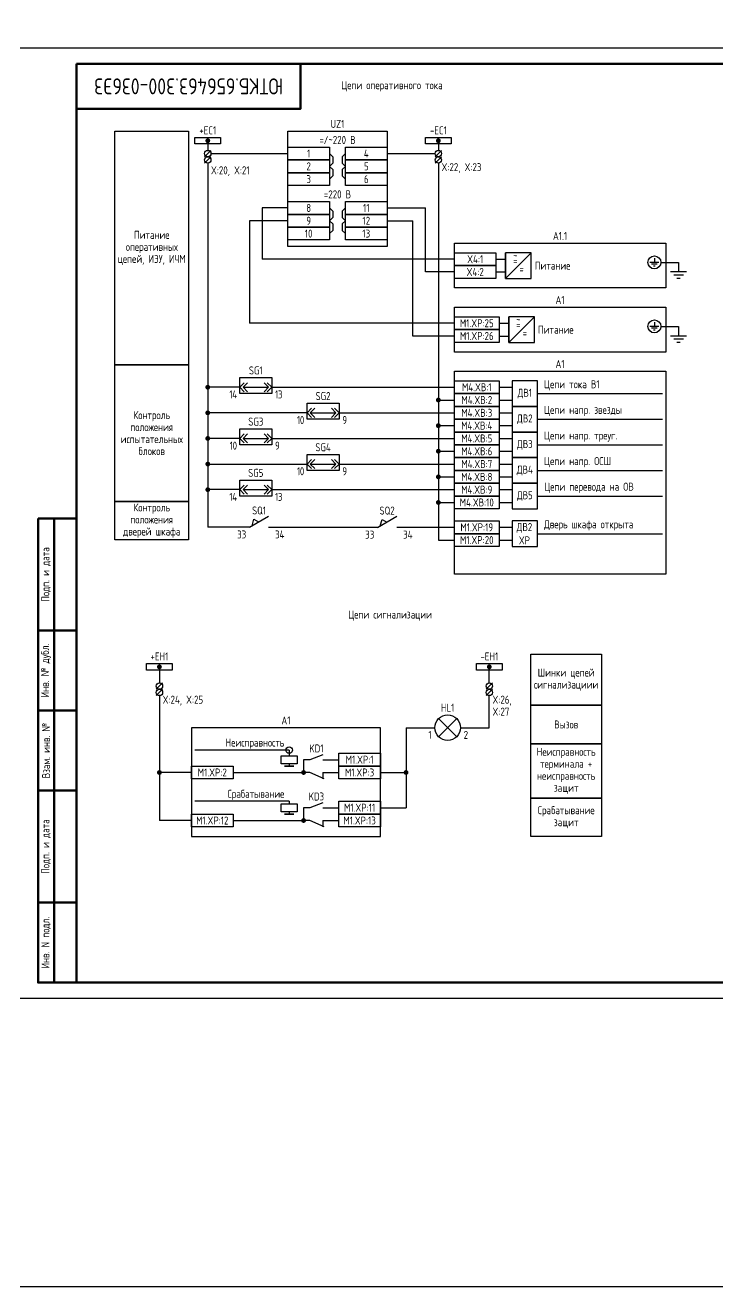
# Model space of a CAD drawing. Header units: millimetres. Extents: x -936 to 3453, y -90 to 618.
# Drawn here: x 424 to 640.3, y -90 to 304.1 of the extents above; entities that cross this region are included whole.
import ezdxf

# ---------------------------------------------------------------- set-up
doc = ezdxf.new("R2010")
doc.units = ezdxf.units.MM
doc.styles.add('Gost_type_A', font='GOST_A.TTF')

# ---------------------------------------------------------------- blocks, each defined once
blk = doc.blocks.new('Формат_А3')
blk.add_lwpolyline([(-420, 297), (0, 297), (0, 0), (-420, 0)], close=True)
at = {"lineweight": 50}
blk.add_lwpolyline([(-400, 292), (-5, 292), (-5, 5), (-400, 5)], close=True, dxfattribs=at)
blk = doc.blocks.new('Штамп угловой верхний')
at = {"lineweight": 50}
blk.add_lwpolyline([(0, 0), (70, 0), (70, -14), (0, -14)], close=True, dxfattribs=at)
blk = doc.blocks.new('Штамп левый нижний')
at = {"lineweight": 50}
for points in [[(-12, 145), (-7, 145), (-7, 110), (-12, 110)], [(-7, 145), (0, 145), (0, 110), (-7, 110)], [(-12, 110), (-7, 110), (-7, 85), (-12, 85)], [(-7, 110), (0, 110), (0, 85), (-7, 85)], [(-12, 85), (-7, 85), (-7, 60), (-12, 60)], [(-7, 85), (0, 85), (0, 60), (-7, 60)], [(-12, 60), (-7, 60), (-7, 25), (-12, 25)], [(-7, 60), (0, 60), (0, 25), (-7, 25)], [(-12, 25), (-7, 25), (-7, 0), (-12, 0)], [(-7, 25), (0, 25), (0, 0), (-7, 0)]]:
    blk.add_lwpolyline(points, close=True, dxfattribs=at)
at = {"char_height": 2.5, "attachment_point": 5, "rotation": 90, "style": 'Gost_type_A'}
for s, insert, width in [('Подп. и дата', (-9.5, 127.5), 35), ('Инв. № дубл.', (-9.5, 97.5), 25), ('Взам. инв. №', (-9.5, 72.5), 25), ('Подп. и дата', (-9.5, 42.5), 35), ('Инв. N подл.', (-9.5, 12.5), 25)]:
    blk.add_mtext(s, dxfattribs=dict(at, insert=insert, width=width))
blk = doc.blocks.new('POINT')
at = {"const_width": 0.75}
blk.add_lwpolyline([(-0.375, 0, 1), (0.375, 0, 1)], format="xyb", close=True, dxfattribs=at)
blk = doc.blocks.new('Шинка')
blk.add_lwpolyline([(-4, 1), (4, 1), (4, -1), (-4, -1)], close=True)
blk.add_blockref('POINT', (0, 0))
blk = doc.blocks.new('БИ_разъем')
for p, q in [((0, 0), (1.41, 1.41)), ((0, 0), (1.41, 1.41)), ((0, 0), (1.41, -1.41)), ((0, 0), (1.41, -1.41)), ((1, 0), (2.41, 1.41)), ((1, 0), (2.41, -1.41)), ((1, 0), (9, 0)), ((9, 0), (7.59, 1.41)), ((9, 0), (7.59, -1.41)), ((10, 0), (8.59, 1.41)), ((10, 0), (8.59, 1.41)), ((10, 0), (8.59, -1.41)), ((10, 0), (8.59, -1.41))]:
    blk.add_line(p, q)

msp = doc.modelspace()

# ---------------------------------------------------------------- linework, layer by layer
for p, q in [((481, 268), (481, 265)), ((553, 268), (553, 265)), ((482, 265), (480, 263)), ((554, 265), (552, 263)), ((482, 263), (480, 261)), ((481, 261), (481, 147.25)), ((482.01, 264), (506, 264)), ((537, 264), (552, 264)), ((554, 263), (552, 261)), ((553, 261), (553, 143.25)), ((506, 247), (498, 247)), ((498, 247), (498, 231)), ((537, 247), (549, 247)), ((549, 227), (549, 247)), ((494, 243), (494, 211)), ((506, 243), (494, 243)), ((537, 243), (545, 243)), ((545, 207), (545, 243)), ((574, 225), (574, 233)), ((574, 225), (582, 233)), ((558, 231), (498, 231)), ((622.48, 230), (628, 230)), ((558, 227), (549, 227)), ((575, 205), (575, 213)), ((575, 205), (583, 213)), ((558, 211), (494, 211)), ((622.48, 210), (628, 210)), ((558, 207), (545, 207)), ((491, 191), (481, 191)), ((501, 191), (558, 191)), ((572, 191), (576, 191)), ((553, 187), (558, 187)), ((572, 187), (576, 187)), ((584, 189), (623, 189)), ((512, 183), (481, 183)), ((522, 183), (558, 183)), ((572, 183), (576, 183)), ((553, 179), (558, 179)), ((572, 179), (576, 179)), ((584, 181), (623, 181)), ((491, 175), (481, 175)), ((501, 175), (558, 175)), ((572, 175), (576, 175)), ((553, 171), (558, 171)), ((572, 171), (576, 171)), ((584, 173), (623, 173)), ((481, 167), (512, 167)), ((522, 167), (558, 167)), ((572, 167), (576, 167)), ((553, 163), (558, 163)), ((572, 163), (576, 163)), ((584, 165), (623, 165)), ((491, 159), (481, 159)), ((501, 159), (558, 159)), ((572, 159), (576, 159)), ((553, 155), (558, 155)), ((572, 155), (576, 155)), ((584, 157), (623, 157)), ((494, 147.25), (500, 150.72)), ((534, 147.21), (540, 150.67)), ((494, 147.25), (481, 147.25)), ((494.86, 147.75), (495.43, 149.74)), ((495.43, 149.74), (496.87, 148.91)), ((534, 147.21), (500, 147.21)), ((534.86, 147.71), (535.43, 149.69)), ((535.43, 149.69), (536.87, 148.86)), ((540, 147.25), (558, 147.25)), ((572, 147.25), (576, 147.25)), ((553, 143.25), (558, 143.25)), ((572, 143.25), (576, 143.25)), ((584, 145.25), (623, 145.25)), ((465.91, 103.65), (465.91, 98.65)), ((568.91, 98.65), (568.91, 103.65)), ((466.91, 98.65), (464.91, 96.65)), ((569.91, 98.65), (567.91, 96.65)), ((466.91, 96.65), (464.91, 94.65)), ((465.91, 94.65), (465.91, 55.65)), ((569.91, 96.65), (567.91, 94.65)), ((568.91, 96.64), (568.91, 96.65)), ((568.91, 96.64), (568.91, 96.65)), ((568.91, 84.65), (568.91, 94.65)), ((553.09, 87.48), (558.74, 81.82)), ((558.74, 87.48), (553.09, 81.82)), ((542.91, 84.65), (551.91, 84.65)), ((542.91, 84.65), (542.91, 59.65)), ((559.91, 84.65), (568.91, 84.65)), ((506.41, 77.65), (476.91, 77.65)), ((506.41, 77.65), (506.41, 75.9)), ((506.41, 73.4), (506.41, 72.65)), ((475.91, 70.65), (465.91, 70.65)), ((516.91, 70.65), (516.91, 68.65)), ((534.91, 70.65), (542.91, 70.65)), ((506.41, 61.65), (476.91, 61.65)), ((506.41, 61.65), (506.41, 60.9)), ((534.91, 59.65), (542.91, 59.65)), ((475.91, 55.65), (465.91, 55.65)), ((506.41, 58.4), (506.41, 57.65)), ((516.91, 55.65), (516.91, 53.65))]:
    msp.add_line(p, q)
at = {"ltscale": 4}
for p, q in [((571, 231), (574, 231)), ((571, 227), (574, 227)), ((572, 211), (575, 211)), ((572, 207), (575, 207))]:
    msp.add_line(p, q, dxfattribs=at)
at = {"ltscale": 4.32}
for p, q in [((621.89, 230), (619.04, 230)), ((621.32, 229.43), (619.61, 229.43)), ((620.75, 228.86), (620.18, 228.86)), ((620.46, 231.28), (620.46, 230)), ((628, 230), (628, 227)), ((630.5, 227), (625.5, 227)), ((629.5, 226), (626.5, 226)), ((628.5, 225), (627.5, 225)), ((621.89, 210), (619.04, 210)), ((621.32, 209.43), (619.61, 209.43)), ((620.46, 211.28), (620.46, 210)), ((628, 210), (628, 207)), ((620.75, 208.86), (620.18, 208.86)), ((630.5, 207), (625.5, 207)), ((629.5, 206), (626.5, 206)), ((628.5, 205), (627.5, 205)), ((516.91, 76.15), (512.91, 74.65)), ((517.31, 68.65), (512.91, 70.65)), ((516.91, 61.15), (512.91, 59.65)), ((517.31, 53.65), (512.91, 55.65))]:
    msp.add_line(p, q, dxfattribs=at)
at = {"ltscale": 1.08}
for p, q in [((512.91, 74.65), (510.91, 74.65)), ((510.91, 74.65), (510.91, 70.65)), ((516.91, 74.65), (521.91, 74.65)), ((488.91, 70.65), (510.91, 70.65)), ((512.91, 70.65), (510.91, 70.65)), ((516.91, 70.65), (521.91, 70.65)), ((512.91, 59.65), (510.91, 59.65)), ((510.91, 59.65), (510.91, 55.65)), ((516.91, 59.65), (521.91, 59.65)), ((488.91, 55.65), (510.91, 55.65)), ((512.91, 55.65), (510.91, 55.65)), ((516.91, 55.65), (521.91, 55.65))]:
    msp.add_line(p, q, dxfattribs=at)
for points in [[(-936, 618), (3453, 618), (3453, -90), (-936, -90)], [(475, 198), (452, 198), (452, 271), (475, 271)], [(506, 271), (537, 271), (537, 235), (506, 235)], [(506, 266), (519, 266), (519, 262), (506, 262)], [(524, 266), (537, 266), (537, 262), (524, 262)], [(506, 262), (519, 262), (519, 258), (506, 258)], [(524, 262), (537, 262), (537, 258), (524, 258)], [(506, 258), (519, 258), (519, 254), (506, 254)], [(524, 258), (537, 258), (537, 254), (524, 254)], [(506, 249), (519, 249), (519, 245), (506, 245)], [(524, 249), (537, 249), (537, 245), (524, 245)], [(506, 245), (519, 245), (519, 241), (506, 241)], [(524, 245), (537, 245), (537, 241), (524, 241)], [(506, 241), (519, 241), (519, 237), (506, 237)], [(524, 241), (537, 241), (537, 237), (524, 237)], [(558, 236), (624, 236), (624, 222), (558, 222)], [(558, 233), (571, 233), (571, 229), (558, 229)], [(558, 229), (571, 229), (571, 225), (558, 225)], [(558, 216), (624, 216), (624, 202), (558, 202)], [(558, 213), (572, 213), (572, 209), (558, 209)], [(558, 209), (572, 209), (572, 205), (558, 205)], [(475, 155.34), (452, 155.34), (452, 198), (475, 198)], [(491, 194), (501, 194), (501, 189), (491, 189)], [(558, 196), (624, 196), (624, 132.6), (558, 132.6)], [(558, 193), (572, 193), (572, 189), (558, 189)], [(512, 186), (522, 186), (522, 181), (512, 181)], [(558, 189), (572, 189), (572, 185), (558, 185)], [(558, 185), (572, 185), (572, 181), (558, 181)], [(491, 178), (501, 178), (501, 173), (491, 173)], [(558, 181), (572, 181), (572, 177), (558, 177)], [(558, 177), (572, 177), (572, 173), (558, 173)], [(512, 170), (522, 170), (522, 165), (512, 165)], [(558, 173), (572, 173), (572, 169), (558, 169)], [(558, 169), (572, 169), (572, 165), (558, 165)], [(491, 162), (501, 162), (501, 157), (491, 157)], [(558, 165), (572, 165), (572, 161), (558, 161)], [(558, 161), (572, 161), (572, 157), (558, 157)], [(475, 143.34), (452, 143.34), (452, 155.34), (475, 155.34)], [(558, 157), (572, 157), (572, 153), (558, 153)], [(558, 149.25), (572, 149.25), (572, 145.25), (558, 145.25)], [(558, 145.25), (572, 145.25), (572, 141.25), (558, 141.25)], [(603.91, 91.65), (581.91, 91.65), (581.91, 107.65), (603.91, 107.65)], [(603.91, 79.65), (581.91, 79.65), (581.91, 91.65), (603.91, 91.65)], [(475.91, 50.65), (534.91, 50.65), (534.91, 84.65), (475.91, 84.65)], [(603.91, 62.65), (581.91, 62.65), (581.91, 79.65), (603.91, 79.65)], [(508.91, 75.9), (508.91, 73.4), (503.91, 73.4), (503.91, 75.9)], [(521.91, 76.65), (534.91, 76.65), (534.91, 72.65), (521.91, 72.65)], [(475.91, 72.65), (488.91, 72.65), (488.91, 68.65), (475.91, 68.65)], [(507.91, 72.65), (504.91, 72.65)], [(521.91, 72.65), (534.91, 72.65), (534.91, 68.65), (521.91, 68.65)], [(508.91, 60.9), (508.91, 58.4), (503.91, 58.4), (503.91, 60.9)], [(521.91, 61.65), (534.91, 61.65), (534.91, 57.65), (521.91, 57.65)], [(603.91, 50.65), (581.91, 50.65), (581.91, 62.65), (603.91, 62.65)], [(475.91, 57.65), (488.91, 57.65), (488.91, 53.65), (475.91, 53.65)], [(507.91, 57.65), (504.91, 57.65)], [(521.91, 57.65), (534.91, 57.65), (534.91, 53.65), (521.91, 53.65)]]:
    msp.add_lwpolyline(points, close=True)
for points in [[(519, 264), (520, 263), (520, 261), (519, 260)], [(524, 264), (523, 263), (523, 261), (524, 260)], [(519, 260), (520, 259), (520, 257), (519, 256)], [(524, 260), (523, 259), (523, 257), (524, 256)], [(519, 247), (520, 246), (520, 244), (519, 243)], [(524, 247), (523, 246), (523, 244), (524, 243)], [(519, 243), (520, 242), (520, 240), (519, 239)], [(524, 243), (523, 242), (523, 240), (524, 239)]]:
    msp.add_lwpolyline(points)
at = {"ltscale": 4}
for points in [[(574, 225), (582, 225), (582, 233), (574, 233)], [(575, 205), (583, 205), (583, 213), (575, 213)], [(576, 185), (584, 185), (584, 193), (576, 193)], [(576, 177), (584, 177), (584, 185), (576, 185)], [(576, 169), (584, 169), (584, 177), (576, 177)], [(576, 161), (584, 161), (584, 169), (576, 169)], [(576, 153), (584, 153), (584, 161), (576, 161)], [(576, 141.25), (584, 141.25), (584, 149.25), (576, 149.25)]]:
    msp.add_lwpolyline(points, close=True, dxfattribs=at)
for centre, radius in [((481, 264), 1), ((553, 264), 1), ((481, 262), 1), ((553, 262), 1), ((620.46, 230), 2.02), ((620.46, 210), 2.02), ((465.91, 97.65), 1), ((568.91, 97.65), 1), ((465.91, 95.65), 1), ((568.91, 95.65), 1), ((555.91, 84.65), 4), ((506.41, 77.65), 1)]:
    msp.add_circle(centre, radius)

# ---------------------------------------------------------------- block references
for name, p in [('Формат_А3', (840, 0)), ('Штамп угловой верхний', (440, 292)), ('Шинка', (481, 268)), ('Шинка', (553, 268)), ('POINT', (481, 191)), ('БИ_разъем', (491, 191)), ('POINT', (553, 187)), ('POINT', (481, 183)), ('БИ_разъем', (512, 183)), ('POINT', (553, 179)), ('POINT', (481, 175)), ('БИ_разъем', (491, 175)), ('POINT', (553, 171)), ('POINT', (481, 167)), ('БИ_разъем', (512, 167)), ('POINT', (553, 163)), ('POINT', (481, 159)), ('БИ_разъем', (491, 159)), ('POINT', (553, 155)), ('Штамп левый нижний', (440, 5)), ('Шинка', (465.91, 103.65)), ('Шинка', (568.91, 103.65)), ('POINT', (465.91, 70.65)), ('POINT', (510.91, 70.65)), ('POINT', (542.91, 70.65)), ('POINT', (510.91, 55.65))]:
    msp.add_blockref(name, p)

# ---------------------------------------------------------------- texts
at = {"insert": (475, 285), "char_height": 5, "width": 70, "attachment_point": 5, "rotation": 180, "style": 'Gost_type_A'}
msp.add_mtext('ЮТКБ.656463.300-036Э3', dxfattribs=at)
at = {"char_height": 2.5, "style": 'Gost_type_A'}
for s, insert, width, attachment_point, line_spacing_factor in [('Цепи оперативного тока', (538.5, 285), 197, 5, 0.9), ('UZ1', (521.5, 272), 31, 8, 0.9), ('=/~220 В', (521.5, 267), 31, 8, 0.9), ('X:22, X:23', (554, 261), 16, 1, 0.9), ('X:20, X:21', (482, 260.01), 16, 1, 0.9), ('=220 В', (521.5, 250), 31, 8, 0.9), ('Питание оперативных цепей, ИЭУ, ИЧМ', (463.5, 234.5), 23, 5, 0.9), ('A1.1', (591, 237), 66, 8, 0.9), ('A1', (591, 217), 66, 8, 0.9), ('SG1', (496, 195), 10, 8, 0.9), ('A1', (591, 197), 66, 8, 0.9), ('{\\T0.9;14}', (490, 190), 5, 3, 0.9), ('{\\T0.9;13}', (502, 190), 5, 1, 0.9), ('SG2', (517, 187), 10, 8, 0.9), ('Контроль положения\\Pиспытательных блоков', (463.5, 176.67), 23, 5, 0.9), ('SG3', (496, 179), 10, 8, 0.9), ('{\\T0.9;10}', (511, 182), 5, 3, 0.9), ('{\\T0.9;9}', (523, 182), 5, 1, 0.9), ('{\\T0.9;10}', (490, 174), 5, 3, 0.9), ('{\\T0.9;9}', (502, 174), 5, 1, 0.9), ('SG4', (517, 171), 10, 8, 0.9), ('{\\T0.9;10}', (511, 166), 5, 3, 0.9), ('{\\T0.9;9}', (523, 166), 5, 1, 0.9), ('SG5', (496, 163), 10, 8, 0.9), ('{\\T0.9;14}', (490, 158), 5, 3, 0.9), ('{\\T0.9;13}', (502, 158), 5, 1, 0.9), ('Контроль положения\\Pдверей шкафа', (463.5, 149.34), 23, 5, 0.9), ('Цепи сигнализации', (537.91, 119.65), 188, 5, 0.9), ('Шинки цепей сигнализациии', (592.91, 99.65), 21.9988, 5, 0.9), ('X:24, X:25', (466.91, 94.65), 16, 1, 0.9), ('X:26,\\PX:27', (569.91, 94.65), 16, 1, 0.9), ('A1', (505.41, 85.65), 59, 8, 0.9), ('Вызов', (592.91, 85.65), 21.9988, 5, 0.9), ('Неисправность', (504.91, 79.65), 37, 6, 0.8), ('Неисправность терминала + неисправность защит', (592.91, 71.15), 21.9988, 5, 0.9), ('Срабатывание защит', (592.91, 56.65), 21.9988, 5, 0.9)]:
    msp.add_mtext(s, dxfattribs=dict(at, insert=insert, width=width, attachment_point=attachment_point, line_spacing_factor=line_spacing_factor))
for s, insert, width, attachment_point in [('+EC1', (481, 270), 10, 8), ('-EC1', (553, 270), 10, 8), ('1', (512.5, 264), 13, 5), ('4', (530.5, 264), 13, 5), ('2', (512.5, 260), 13, 5), ('5', (530.5, 260), 13, 5), ('3', (512.5, 256), 13, 5), ('6', (530.5, 256), 13, 5), ('8', (512.5, 247), 13, 5), ('11', (530.5, 247), 13, 5), ('9', (512.5, 243), 13, 5), ('12', (530.5, 243), 13, 5), ('10', (512.5, 239), 13, 5), ('13', (530.5, 239), 13, 5), ('X4:1', (564.5, 231), 13, 5), ('~', (577, 232.03), 2.7, 5), ('=', (577, 230.53), 6, 5), ('Питание', (588.67, 228.99), 11.3452, 5), ('X4:2', (564.5, 227), 13, 5), ('=', (579, 228), 6, 5), ('M1.XP:25', (565, 211), 13.9956, 5), ('~', (578, 212.03), 2.7, 5), ('=', (578, 210.53), 6, 5), ('Питание', (589.67, 208.99), 11.3452, 5), ('M1.XP:26', (565, 207), 13.9956, 5), ('=', (580, 208), 6, 5), ('Цепи тока В1', (586, 190), 27.8465, 7), ('M4.XВ:1', (565, 191), 14, 5), ('ДВ1', (580, 189), 7.9998, 5), ('M4.XВ:2', (565, 187), 14, 5), ('M4.XВ:3', (565, 183), 14, 5), ('ДВ2', (580, 181), 7.9998, 5), ('Цепи напр. звезды ', (586, 182), 35.3442, 7), ('M4.XВ:4', (565, 179), 14, 5), ('M4.XВ:5', (565, 175), 14, 5), ('ДВ3', (580, 173), 7.9998, 5), ('Цепи напр. треуг. ', (586, 174), 33.6483, 7), ('M4.XВ:6', (565, 171), 14, 5), ('M4.XВ:7', (565, 167), 14, 5), ('ДВ4', (580, 165), 7.9998, 5), ('M4.XВ:8', (565, 163), 14, 5), ('M4.XВ:9', (565, 159), 14, 5), ('ДВ5', (580, 157), 7.9998, 5), ('SQ1', (497, 151.25), 10, 8), ('SQ2', (537, 151.21), 10, 8), ('M4.XВ:10', (565, 155), 14, 5), ('33', (493, 146.25), 6, 3), ('34', (502, 146.25), 6, 1), ('33', (533, 146.21), 6, 3), ('34', (542, 146.21), 6, 1), ('M1.XP:19', (565, 147.25), 14, 5), ('ДВ2 XP', (579.88, 145.25), 7.7588, 5), ('Дверь шкафа открыта', (586, 146.25), 37, 7), ('M1.XP:20', (565, 143.25), 14, 5), ('+EH1', (465.91, 105.65), 10, 8), ('-EH1', (568.91, 105.65), 10, 8), ('HL1', (555.91, 89.65), 14, 8), ('1', (550.91, 83.65), 6, 3), ('2', (560.91, 83.65), 6, 1), ('KD1', (514.92, 78.15), 8, 5), ('M1.XP:1', (528.41, 74.65), 13, 5), ('M1.XP:2', (482.41, 70.65), 13, 5), ('M1.XP:3', (528.41, 70.65), 13, 5), ('KD3', (514.92, 63.15), 8, 5), ('M1.XP:11', (528.41, 59.65), 13, 5), ('M1.XP:12', (482.41, 55.65), 13, 5), ('M1.XP:13', (528.41, 55.65), 13, 5)]:
    msp.add_mtext(s, dxfattribs=dict(at, insert=insert, width=width, attachment_point=attachment_point))
at = {"color": 6, "char_height": 2.5, "attachment_point": 7, "style": 'Gost_type_A'}
for s, insert, width in [('Цепи напр. ОСШ', (586, 166), 35.3442), ('Цепи перевода на ОВ', (586.04, 158), 40.5307)]:
    msp.add_mtext(s, dxfattribs=dict(at, insert=insert, width=width))
at = {"color": 6, "insert": (504.91, 63.65), "char_height": 2.5, "width": 37, "attachment_point": 6, "line_spacing_factor": 0.8, "style": 'Gost_type_A'}
msp.add_mtext('Срабатывание', dxfattribs=at)

doc.saveas('drawing.dxf')
